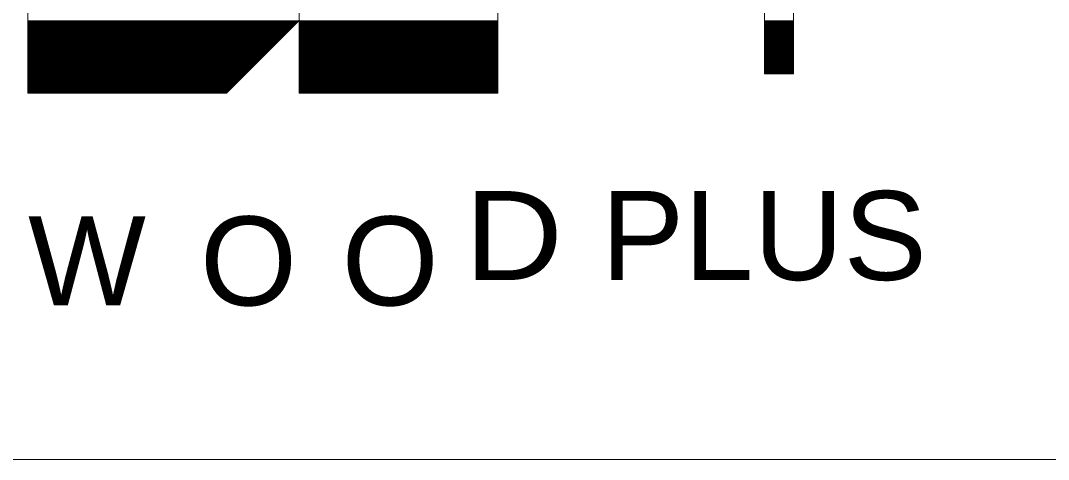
# Model space of a CAD drawing. Units: millimetres at full size; details may follow other scales. Extents: x -1985 to 2015, y -1370 to 1400.
# Drawn here: x -1603.3 to -1391.2, y -1370 to -1279.6 of the extents above; entities that cross this region are included whole.
import ezdxf
from ezdxf.enums import TextEntityAlignment as Align

# ---------------------------------------------------------------- set-up
doc = ezdxf.new("R2010")
doc.units = ezdxf.units.MM
doc.header["$LTSCALE"] = 10
doc.layers.add('1-1_0', color=7, linetype='Continuous', lineweight=20)
doc.layers.add('8-0', color=7, linetype='Continuous', lineweight=9)
doc.layers.add('9-0', color=7, linetype='Continuous')
doc.styles.add('AR ADGothicJP Medium', font='')
doc.styles.get('AR ADGothicJP Medium').set_extended_font_data('AR ADGothicJP Medium')

msp = doc.modelspace()

# ---------------------------------------------------------------- linework, layer by layer
at = {"layer": '1-1_0'}
msp.add_lwpolyline([(-1985, -1370), (2015, -1370), (2015, 1400), (-1985, 1400)], dxfattribs=at)
at = {"layer": '8-0', "lineweight": 20}
for p, q in [((-1601.81, -1294.55), (-1601.81, -1194.55)), ((-1545.81, -1294.55), (-1545.81, -1194.55)), ((-1504.81, -1294.55), (-1504.81, -1194.55)), ((-1449.81, -1245.55), (-1449.81, -1290.55)), ((-1560.81, -1294.55), (-1545.81, -1279.55)), ((-1449.81, -1290.55), (-1443.81, -1290.55)), ((-1601.81, -1294.55), (-1560.81, -1294.55)), ((-1545.81, -1294.55), (-1504.81, -1294.55))]:
    msp.add_line(p, q, dxfattribs=at)
at = {"layer": '8-0'}
for p, q in [((-1601.81, -1279.65), (-1545.91, -1279.65)), ((-1601.81, -1279.75), (-1546.01, -1279.75)), ((-1601.81, -1279.85), (-1546.11, -1279.85)), ((-1601.81, -1279.95), (-1546.21, -1279.95)), ((-1601.81, -1280.05), (-1546.31, -1280.05)), ((-1601.81, -1280.15), (-1546.41, -1280.15)), ((-1601.81, -1280.25), (-1546.51, -1280.25)), ((-1601.81, -1280.35), (-1546.61, -1280.35)), ((-1601.81, -1280.45), (-1546.71, -1280.45)), ((-1601.81, -1280.55), (-1546.81, -1280.55)), ((-1601.81, -1280.65), (-1546.91, -1280.65)), ((-1601.81, -1280.75), (-1547.01, -1280.75)), ((-1601.81, -1280.85), (-1547.11, -1280.85)), ((-1545.81, -1279.65), (-1504.81, -1279.65)), ((-1545.81, -1279.75), (-1504.81, -1279.75)), ((-1545.81, -1279.85), (-1504.81, -1279.85)), ((-1545.81, -1279.95), (-1504.81, -1279.95)), ((-1545.81, -1280.05), (-1504.81, -1280.05)), ((-1545.81, -1280.15), (-1504.81, -1280.15)), ((-1545.81, -1280.25), (-1504.81, -1280.25)), ((-1545.81, -1280.35), (-1504.81, -1280.35)), ((-1545.81, -1280.45), (-1504.81, -1280.45)), ((-1545.81, -1280.55), (-1504.81, -1280.55)), ((-1545.81, -1280.65), (-1504.81, -1280.65)), ((-1545.81, -1280.75), (-1504.81, -1280.75)), ((-1545.81, -1280.85), (-1504.81, -1280.85)), ((-1449.81, -1279.65), (-1443.81, -1279.65)), ((-1449.81, -1279.75), (-1443.81, -1279.75)), ((-1449.81, -1279.85), (-1443.81, -1279.85)), ((-1449.81, -1279.95), (-1443.81, -1279.95)), ((-1449.81, -1280.05), (-1443.81, -1280.05)), ((-1449.81, -1280.15), (-1443.81, -1280.15)), ((-1449.81, -1280.25), (-1443.81, -1280.25)), ((-1449.81, -1280.35), (-1443.81, -1280.35)), ((-1449.81, -1280.45), (-1443.81, -1280.45)), ((-1449.81, -1280.55), (-1443.81, -1280.55)), ((-1449.81, -1280.65), (-1443.81, -1280.65)), ((-1449.81, -1280.75), (-1443.81, -1280.75)), ((-1449.81, -1280.85), (-1443.81, -1280.85)), ((-1601.81, -1280.95), (-1547.21, -1280.95)), ((-1601.81, -1281.05), (-1547.31, -1281.05)), ((-1601.81, -1281.15), (-1547.41, -1281.15)), ((-1601.81, -1281.25), (-1547.51, -1281.25)), ((-1601.81, -1281.35), (-1547.61, -1281.35)), ((-1601.81, -1281.45), (-1547.71, -1281.45)), ((-1601.81, -1281.55), (-1547.81, -1281.55)), ((-1601.81, -1281.65), (-1547.91, -1281.65)), ((-1601.81, -1281.75), (-1548.01, -1281.75)), ((-1601.81, -1281.85), (-1548.11, -1281.85)), ((-1601.81, -1281.95), (-1548.21, -1281.95)), ((-1601.81, -1282.05), (-1548.31, -1282.05)), ((-1601.81, -1282.15), (-1548.41, -1282.15)), ((-1601.81, -1282.25), (-1548.51, -1282.25)), ((-1601.81, -1282.35), (-1548.61, -1282.35)), ((-1601.81, -1282.45), (-1548.71, -1282.45)), ((-1601.81, -1282.55), (-1548.81, -1282.55)), ((-1601.81, -1282.65), (-1548.91, -1282.65)), ((-1601.81, -1282.75), (-1549.01, -1282.75)), ((-1601.81, -1282.85), (-1549.11, -1282.85)), ((-1601.81, -1282.95), (-1549.21, -1282.95)), ((-1545.81, -1280.95), (-1504.81, -1280.95)), ((-1545.81, -1281.05), (-1504.81, -1281.05)), ((-1545.81, -1281.15), (-1504.81, -1281.15)), ((-1545.81, -1281.25), (-1504.81, -1281.25)), ((-1545.81, -1281.35), (-1504.81, -1281.35)), ((-1545.81, -1281.45), (-1504.81, -1281.45)), ((-1545.81, -1281.55), (-1504.81, -1281.55)), ((-1545.81, -1281.65), (-1504.81, -1281.65)), ((-1545.81, -1281.75), (-1504.81, -1281.75)), ((-1545.81, -1281.85), (-1504.81, -1281.85)), ((-1545.81, -1281.95), (-1504.81, -1281.95)), ((-1545.81, -1282.05), (-1504.81, -1282.05)), ((-1545.81, -1282.15), (-1504.81, -1282.15)), ((-1545.81, -1282.25), (-1504.81, -1282.25)), ((-1545.81, -1282.35), (-1504.81, -1282.35)), ((-1545.81, -1282.45), (-1504.81, -1282.45)), ((-1545.81, -1282.55), (-1504.81, -1282.55)), ((-1545.81, -1282.65), (-1504.81, -1282.65)), ((-1545.81, -1282.75), (-1504.81, -1282.75)), ((-1545.81, -1282.85), (-1504.81, -1282.85)), ((-1545.81, -1282.95), (-1504.81, -1282.95)), ((-1449.81, -1280.95), (-1443.81, -1280.95)), ((-1449.81, -1281.05), (-1443.81, -1281.05)), ((-1449.81, -1281.15), (-1443.81, -1281.15)), ((-1449.81, -1281.25), (-1443.81, -1281.25)), ((-1449.81, -1281.35), (-1443.81, -1281.35)), ((-1449.81, -1281.45), (-1443.81, -1281.45)), ((-1449.81, -1281.55), (-1443.81, -1281.55)), ((-1449.81, -1281.65), (-1443.81, -1281.65)), ((-1449.81, -1281.75), (-1443.81, -1281.75)), ((-1449.81, -1281.85), (-1443.81, -1281.85)), ((-1449.81, -1281.95), (-1443.81, -1281.95)), ((-1449.81, -1282.05), (-1443.81, -1282.05)), ((-1449.81, -1282.15), (-1443.81, -1282.15)), ((-1449.81, -1282.25), (-1443.81, -1282.25)), ((-1449.81, -1282.35), (-1443.81, -1282.35)), ((-1449.81, -1282.45), (-1443.81, -1282.45)), ((-1449.81, -1282.55), (-1443.81, -1282.55)), ((-1449.81, -1282.65), (-1443.81, -1282.65)), ((-1449.81, -1282.75), (-1443.81, -1282.75)), ((-1449.81, -1282.85), (-1443.81, -1282.85)), ((-1449.81, -1282.95), (-1443.81, -1282.95)), ((-1601.81, -1283.05), (-1549.31, -1283.05)), ((-1601.81, -1283.15), (-1549.41, -1283.15)), ((-1601.81, -1283.25), (-1549.51, -1283.25)), ((-1601.81, -1283.35), (-1549.61, -1283.35)), ((-1601.81, -1283.45), (-1549.71, -1283.45)), ((-1601.81, -1283.55), (-1549.81, -1283.55)), ((-1601.81, -1283.65), (-1549.91, -1283.65)), ((-1601.81, -1283.75), (-1550.01, -1283.75)), ((-1601.81, -1283.85), (-1550.11, -1283.85)), ((-1601.81, -1283.95), (-1550.21, -1283.95)), ((-1601.81, -1284.05), (-1550.31, -1284.05)), ((-1601.81, -1284.15), (-1550.41, -1284.15)), ((-1601.81, -1284.25), (-1550.51, -1284.25)), ((-1601.81, -1284.35), (-1550.61, -1284.35)), ((-1601.81, -1284.45), (-1550.71, -1284.45)), ((-1601.81, -1284.55), (-1550.81, -1284.55)), ((-1601.81, -1284.65), (-1550.91, -1284.65)), ((-1601.81, -1284.75), (-1551.01, -1284.75)), ((-1601.81, -1284.85), (-1551.11, -1284.85)), ((-1601.81, -1284.95), (-1551.21, -1284.95)), ((-1601.81, -1285.05), (-1551.31, -1285.05)), ((-1545.81, -1283.05), (-1504.81, -1283.05)), ((-1545.81, -1283.15), (-1504.81, -1283.15)), ((-1545.81, -1283.25), (-1504.81, -1283.25)), ((-1545.81, -1283.35), (-1504.81, -1283.35)), ((-1545.81, -1283.45), (-1504.81, -1283.45)), ((-1545.81, -1283.55), (-1504.81, -1283.55)), ((-1545.81, -1283.65), (-1504.81, -1283.65)), ((-1545.81, -1283.75), (-1504.81, -1283.75)), ((-1545.81, -1283.85), (-1504.81, -1283.85)), ((-1545.81, -1283.95), (-1504.81, -1283.95)), ((-1545.81, -1284.05), (-1504.81, -1284.05)), ((-1545.81, -1284.15), (-1504.81, -1284.15)), ((-1545.81, -1284.25), (-1504.81, -1284.25)), ((-1545.81, -1284.35), (-1504.81, -1284.35)), ((-1545.81, -1284.45), (-1504.81, -1284.45)), ((-1545.81, -1284.55), (-1504.81, -1284.55)), ((-1545.81, -1284.65), (-1504.81, -1284.65)), ((-1545.81, -1284.75), (-1504.81, -1284.75)), ((-1545.81, -1284.85), (-1504.81, -1284.85)), ((-1545.81, -1284.95), (-1504.81, -1284.95)), ((-1545.81, -1285.05), (-1504.81, -1285.05)), ((-1449.81, -1283.05), (-1443.81, -1283.05)), ((-1449.81, -1283.15), (-1443.81, -1283.15)), ((-1449.81, -1283.25), (-1443.81, -1283.25)), ((-1449.81, -1283.35), (-1443.81, -1283.35)), ((-1449.81, -1283.45), (-1443.81, -1283.45)), ((-1449.81, -1283.55), (-1443.81, -1283.55)), ((-1449.81, -1283.65), (-1443.81, -1283.65)), ((-1449.81, -1283.75), (-1443.81, -1283.75)), ((-1449.81, -1283.85), (-1443.81, -1283.85)), ((-1449.81, -1283.95), (-1443.81, -1283.95)), ((-1449.81, -1284.05), (-1443.81, -1284.05)), ((-1449.81, -1284.15), (-1443.81, -1284.15)), ((-1449.81, -1284.25), (-1443.81, -1284.25)), ((-1449.81, -1284.35), (-1443.81, -1284.35)), ((-1449.81, -1284.45), (-1443.81, -1284.45)), ((-1449.81, -1284.55), (-1443.81, -1284.55)), ((-1449.81, -1284.65), (-1443.81, -1284.65)), ((-1449.81, -1284.75), (-1443.81, -1284.75)), ((-1449.81, -1284.85), (-1443.81, -1284.85)), ((-1449.81, -1284.95), (-1443.81, -1284.95)), ((-1449.81, -1285.05), (-1443.81, -1285.05)), ((-1601.81, -1285.15), (-1551.41, -1285.15)), ((-1601.81, -1285.25), (-1551.51, -1285.25)), ((-1601.81, -1285.35), (-1551.61, -1285.35)), ((-1601.81, -1285.45), (-1551.71, -1285.45)), ((-1601.81, -1285.55), (-1551.81, -1285.55)), ((-1601.81, -1285.65), (-1551.91, -1285.65)), ((-1601.81, -1285.75), (-1552.01, -1285.75)), ((-1601.81, -1285.85), (-1552.11, -1285.85)), ((-1601.81, -1285.95), (-1552.21, -1285.95)), ((-1601.81, -1286.05), (-1552.31, -1286.05)), ((-1601.81, -1286.15), (-1552.41, -1286.15)), ((-1601.81, -1286.25), (-1552.51, -1286.25)), ((-1601.81, -1286.35), (-1552.61, -1286.35)), ((-1601.81, -1286.45), (-1552.71, -1286.45)), ((-1601.81, -1286.55), (-1552.81, -1286.55)), ((-1601.81, -1286.65), (-1552.91, -1286.65)), ((-1601.81, -1286.75), (-1553.01, -1286.75)), ((-1601.81, -1286.85), (-1553.11, -1286.85)), ((-1601.81, -1286.95), (-1553.21, -1286.95)), ((-1601.81, -1287.05), (-1553.31, -1287.05)), ((-1601.81, -1287.15), (-1553.41, -1287.15)), ((-1601.81, -1287.25), (-1553.51, -1287.25)), ((-1545.81, -1285.15), (-1504.81, -1285.15)), ((-1545.81, -1285.25), (-1504.81, -1285.25)), ((-1545.81, -1285.35), (-1504.81, -1285.35)), ((-1545.81, -1285.45), (-1504.81, -1285.45)), ((-1545.81, -1285.55), (-1504.81, -1285.55)), ((-1545.81, -1285.65), (-1504.81, -1285.65)), ((-1545.81, -1285.75), (-1504.81, -1285.75)), ((-1545.81, -1285.85), (-1504.81, -1285.85)), ((-1545.81, -1285.95), (-1504.81, -1285.95)), ((-1545.81, -1286.05), (-1504.81, -1286.05)), ((-1545.81, -1286.15), (-1504.81, -1286.15)), ((-1545.81, -1286.25), (-1504.81, -1286.25)), ((-1545.81, -1286.35), (-1504.81, -1286.35)), ((-1545.81, -1286.45), (-1504.81, -1286.45)), ((-1545.81, -1286.55), (-1504.81, -1286.55)), ((-1545.81, -1286.65), (-1504.81, -1286.65)), ((-1545.81, -1286.75), (-1504.81, -1286.75)), ((-1545.81, -1286.85), (-1504.81, -1286.85)), ((-1545.81, -1286.95), (-1504.81, -1286.95)), ((-1545.81, -1287.05), (-1504.81, -1287.05)), ((-1545.81, -1287.15), (-1504.81, -1287.15)), ((-1545.81, -1287.25), (-1504.81, -1287.25)), ((-1449.81, -1285.15), (-1443.81, -1285.15)), ((-1449.81, -1285.25), (-1443.81, -1285.25)), ((-1449.81, -1285.35), (-1443.81, -1285.35)), ((-1449.81, -1285.45), (-1443.81, -1285.45)), ((-1449.81, -1285.55), (-1443.81, -1285.55)), ((-1449.81, -1285.65), (-1443.81, -1285.65)), ((-1449.81, -1285.75), (-1443.81, -1285.75)), ((-1449.81, -1285.85), (-1443.81, -1285.85)), ((-1449.81, -1285.95), (-1443.81, -1285.95)), ((-1449.81, -1286.05), (-1443.81, -1286.05)), ((-1449.81, -1286.15), (-1443.81, -1286.15)), ((-1449.81, -1286.25), (-1443.81, -1286.25)), ((-1449.81, -1286.35), (-1443.81, -1286.35)), ((-1449.81, -1286.45), (-1443.81, -1286.45)), ((-1449.81, -1286.55), (-1443.81, -1286.55)), ((-1449.81, -1286.65), (-1443.81, -1286.65)), ((-1449.81, -1286.75), (-1443.81, -1286.75)), ((-1449.81, -1286.85), (-1443.81, -1286.85)), ((-1449.81, -1286.95), (-1443.81, -1286.95)), ((-1449.81, -1287.05), (-1443.81, -1287.05)), ((-1449.81, -1287.15), (-1443.81, -1287.15)), ((-1449.81, -1287.25), (-1443.81, -1287.25)), ((-1601.81, -1287.35), (-1553.61, -1287.35)), ((-1601.81, -1287.45), (-1553.71, -1287.45)), ((-1601.81, -1287.55), (-1553.81, -1287.55)), ((-1601.81, -1287.65), (-1553.91, -1287.65)), ((-1601.81, -1287.75), (-1554.01, -1287.75)), ((-1601.81, -1287.85), (-1554.11, -1287.85)), ((-1601.81, -1287.95), (-1554.21, -1287.95)), ((-1601.81, -1288.05), (-1554.31, -1288.05)), ((-1601.81, -1288.15), (-1554.41, -1288.15)), ((-1601.81, -1288.25), (-1554.51, -1288.25)), ((-1601.81, -1288.35), (-1554.61, -1288.35)), ((-1601.81, -1288.45), (-1554.71, -1288.45)), ((-1601.81, -1288.55), (-1554.81, -1288.55)), ((-1601.81, -1288.65), (-1554.91, -1288.65)), ((-1601.81, -1288.75), (-1555.01, -1288.75)), ((-1601.81, -1288.85), (-1555.11, -1288.85)), ((-1601.81, -1288.95), (-1555.21, -1288.95)), ((-1601.81, -1289.05), (-1555.31, -1289.05)), ((-1601.81, -1289.15), (-1555.41, -1289.15)), ((-1601.81, -1289.25), (-1555.51, -1289.25)), ((-1601.81, -1289.35), (-1555.61, -1289.35)), ((-1545.81, -1287.35), (-1504.81, -1287.35)), ((-1545.81, -1287.45), (-1504.81, -1287.45)), ((-1545.81, -1287.55), (-1504.81, -1287.55)), ((-1545.81, -1287.65), (-1504.81, -1287.65)), ((-1545.81, -1287.75), (-1504.81, -1287.75)), ((-1545.81, -1287.85), (-1504.81, -1287.85)), ((-1545.81, -1287.95), (-1504.81, -1287.95)), ((-1545.81, -1288.05), (-1504.81, -1288.05)), ((-1545.81, -1288.15), (-1504.81, -1288.15)), ((-1545.81, -1288.25), (-1504.81, -1288.25)), ((-1545.81, -1288.35), (-1504.81, -1288.35)), ((-1545.81, -1288.45), (-1504.81, -1288.45)), ((-1545.81, -1288.55), (-1504.81, -1288.55)), ((-1545.81, -1288.65), (-1504.81, -1288.65)), ((-1545.81, -1288.75), (-1504.81, -1288.75)), ((-1545.81, -1288.85), (-1504.81, -1288.85)), ((-1545.81, -1288.95), (-1504.81, -1288.95)), ((-1545.81, -1289.05), (-1504.81, -1289.05)), ((-1545.81, -1289.15), (-1504.81, -1289.15)), ((-1545.81, -1289.25), (-1504.81, -1289.25)), ((-1545.81, -1289.35), (-1504.81, -1289.35)), ((-1449.81, -1287.35), (-1443.81, -1287.35)), ((-1449.81, -1287.45), (-1443.81, -1287.45)), ((-1449.81, -1287.55), (-1443.81, -1287.55)), ((-1449.81, -1287.65), (-1443.81, -1287.65)), ((-1449.81, -1287.75), (-1443.81, -1287.75)), ((-1449.81, -1287.85), (-1443.81, -1287.85)), ((-1449.81, -1287.95), (-1443.81, -1287.95)), ((-1449.81, -1288.05), (-1443.81, -1288.05)), ((-1449.81, -1288.15), (-1443.81, -1288.15)), ((-1449.81, -1288.25), (-1443.81, -1288.25)), ((-1449.81, -1288.35), (-1443.81, -1288.35)), ((-1449.81, -1288.45), (-1443.81, -1288.45)), ((-1449.81, -1288.55), (-1443.81, -1288.55)), ((-1449.81, -1288.65), (-1443.81, -1288.65)), ((-1449.81, -1288.75), (-1443.81, -1288.75)), ((-1449.81, -1288.85), (-1443.81, -1288.85)), ((-1449.81, -1288.95), (-1443.81, -1288.95)), ((-1449.81, -1289.05), (-1443.81, -1289.05)), ((-1449.81, -1289.15), (-1443.81, -1289.15)), ((-1449.81, -1289.25), (-1443.81, -1289.25)), ((-1449.81, -1289.35), (-1443.81, -1289.35)), ((-1601.81, -1289.45), (-1555.71, -1289.45)), ((-1601.81, -1289.55), (-1555.81, -1289.55)), ((-1601.81, -1289.65), (-1555.91, -1289.65)), ((-1601.81, -1289.75), (-1556.01, -1289.75)), ((-1601.81, -1289.85), (-1556.11, -1289.85)), ((-1601.81, -1289.95), (-1556.21, -1289.95)), ((-1601.81, -1290.05), (-1556.31, -1290.05)), ((-1601.81, -1290.15), (-1556.41, -1290.15)), ((-1601.81, -1290.25), (-1556.51, -1290.25)), ((-1601.81, -1290.35), (-1556.61, -1290.35)), ((-1601.81, -1290.45), (-1556.71, -1290.45)), ((-1601.81, -1290.55), (-1556.81, -1290.55)), ((-1601.81, -1290.65), (-1556.91, -1290.65)), ((-1601.81, -1290.75), (-1557.01, -1290.75)), ((-1601.81, -1290.85), (-1557.11, -1290.85)), ((-1601.81, -1290.95), (-1557.21, -1290.95)), ((-1601.81, -1291.05), (-1557.31, -1291.05)), ((-1601.81, -1291.15), (-1557.41, -1291.15)), ((-1601.81, -1291.25), (-1557.51, -1291.25)), ((-1601.81, -1291.35), (-1557.61, -1291.35)), ((-1601.81, -1291.45), (-1557.71, -1291.45)), ((-1545.81, -1289.45), (-1504.81, -1289.45)), ((-1545.81, -1289.55), (-1504.81, -1289.55)), ((-1545.81, -1289.65), (-1504.81, -1289.65)), ((-1545.81, -1289.75), (-1504.81, -1289.75)), ((-1545.81, -1289.85), (-1504.81, -1289.85)), ((-1545.81, -1289.95), (-1504.81, -1289.95)), ((-1545.81, -1290.05), (-1504.81, -1290.05)), ((-1545.81, -1290.15), (-1504.81, -1290.15)), ((-1545.81, -1290.25), (-1504.81, -1290.25)), ((-1545.81, -1290.35), (-1504.81, -1290.35)), ((-1545.81, -1290.45), (-1504.81, -1290.45)), ((-1545.81, -1290.55), (-1504.81, -1290.55)), ((-1545.81, -1290.65), (-1504.81, -1290.65)), ((-1545.81, -1290.75), (-1504.81, -1290.75)), ((-1545.81, -1290.85), (-1504.81, -1290.85)), ((-1545.81, -1290.95), (-1504.81, -1290.95)), ((-1545.81, -1291.05), (-1504.81, -1291.05)), ((-1545.81, -1291.15), (-1504.81, -1291.15)), ((-1545.81, -1291.25), (-1504.81, -1291.25)), ((-1545.81, -1291.35), (-1504.81, -1291.35)), ((-1545.81, -1291.45), (-1504.81, -1291.45)), ((-1449.81, -1289.45), (-1443.81, -1289.45)), ((-1449.81, -1289.55), (-1443.81, -1289.55)), ((-1449.81, -1289.65), (-1443.81, -1289.65)), ((-1449.81, -1289.75), (-1443.81, -1289.75)), ((-1449.81, -1289.85), (-1443.81, -1289.85)), ((-1449.81, -1289.95), (-1443.81, -1289.95)), ((-1449.81, -1290.05), (-1443.81, -1290.05)), ((-1449.81, -1290.15), (-1443.81, -1290.15)), ((-1449.81, -1290.25), (-1443.81, -1290.25)), ((-1449.81, -1290.35), (-1443.81, -1290.35)), ((-1449.81, -1290.45), (-1443.81, -1290.45)), ((-1449.81, -1290.55), (-1443.81, -1290.55)), ((-1601.81, -1291.55), (-1557.81, -1291.55)), ((-1601.81, -1291.65), (-1557.91, -1291.65)), ((-1601.81, -1291.75), (-1558.01, -1291.75)), ((-1601.81, -1291.85), (-1558.11, -1291.85)), ((-1601.81, -1291.95), (-1558.21, -1291.95)), ((-1601.81, -1292.05), (-1558.31, -1292.05)), ((-1601.81, -1292.15), (-1558.41, -1292.15)), ((-1601.81, -1292.25), (-1558.51, -1292.25)), ((-1601.81, -1292.35), (-1558.61, -1292.35)), ((-1601.81, -1292.45), (-1558.71, -1292.45)), ((-1601.81, -1292.55), (-1558.81, -1292.55)), ((-1601.81, -1292.65), (-1558.91, -1292.65)), ((-1601.81, -1292.75), (-1559.01, -1292.75)), ((-1601.81, -1292.85), (-1559.11, -1292.85)), ((-1601.81, -1292.95), (-1559.21, -1292.95)), ((-1601.81, -1293.05), (-1559.31, -1293.05)), ((-1601.81, -1293.15), (-1559.41, -1293.15)), ((-1601.81, -1293.25), (-1559.51, -1293.25)), ((-1601.81, -1293.35), (-1559.61, -1293.35)), ((-1601.81, -1293.45), (-1559.71, -1293.45)), ((-1601.81, -1293.55), (-1559.81, -1293.55)), ((-1545.81, -1291.55), (-1504.81, -1291.55)), ((-1545.81, -1291.65), (-1504.81, -1291.65)), ((-1545.81, -1291.75), (-1504.81, -1291.75)), ((-1545.81, -1291.85), (-1504.81, -1291.85)), ((-1545.81, -1291.95), (-1504.81, -1291.95)), ((-1545.81, -1292.05), (-1504.81, -1292.05)), ((-1545.81, -1292.15), (-1504.81, -1292.15)), ((-1545.81, -1292.25), (-1504.81, -1292.25)), ((-1545.81, -1292.35), (-1504.81, -1292.35)), ((-1545.81, -1292.45), (-1504.81, -1292.45)), ((-1545.81, -1292.55), (-1504.81, -1292.55)), ((-1545.81, -1292.65), (-1504.81, -1292.65)), ((-1545.81, -1292.75), (-1504.81, -1292.75)), ((-1545.81, -1292.85), (-1504.81, -1292.85)), ((-1545.81, -1292.95), (-1504.81, -1292.95)), ((-1545.81, -1293.05), (-1504.81, -1293.05)), ((-1545.81, -1293.15), (-1504.81, -1293.15)), ((-1545.81, -1293.25), (-1504.81, -1293.25)), ((-1545.81, -1293.35), (-1504.81, -1293.35)), ((-1545.81, -1293.45), (-1504.81, -1293.45)), ((-1545.81, -1293.55), (-1504.81, -1293.55)), ((-1601.81, -1293.65), (-1559.91, -1293.65)), ((-1601.81, -1293.75), (-1560.01, -1293.75)), ((-1601.81, -1293.85), (-1560.11, -1293.85)), ((-1601.81, -1293.95), (-1560.21, -1293.95)), ((-1601.81, -1294.05), (-1560.31, -1294.05)), ((-1601.81, -1294.15), (-1560.41, -1294.15)), ((-1601.81, -1294.25), (-1560.51, -1294.25)), ((-1601.81, -1294.35), (-1560.61, -1294.35)), ((-1601.81, -1294.45), (-1560.71, -1294.45)), ((-1601.81, -1294.55), (-1560.81, -1294.55)), ((-1545.81, -1293.65), (-1504.81, -1293.65)), ((-1545.81, -1293.75), (-1504.81, -1293.75)), ((-1545.81, -1293.85), (-1504.81, -1293.85)), ((-1545.81, -1293.95), (-1504.81, -1293.95)), ((-1545.81, -1294.05), (-1504.81, -1294.05)), ((-1545.81, -1294.15), (-1504.81, -1294.15)), ((-1545.81, -1294.25), (-1504.81, -1294.25)), ((-1545.81, -1294.35), (-1504.81, -1294.35)), ((-1545.81, -1294.45), (-1504.81, -1294.45)), ((-1545.81, -1294.55), (-1504.81, -1294.55))]:
    msp.add_line(p, q, dxfattribs=at)
at = {"layer": '8-0', "lineweight": 20}
msp.add_lwpolyline([(-1449.81, -1245.55), (-1443.81, -1245.55), (-1443.81, -1290.55)], dxfattribs=at)

# ---------------------------------------------------------------- texts
at = {"layer": '9-0', "style": 'AR ADGothicJP Medium'}
for s, width, p in [('D', 1.15, (-1511.75, -1338.54)), (' PLUS', 1.05, (-1490.71, -1338.54))]:
    msp.add_text(s, height=18.33, dxfattribs=dict(at, width=width)).set_placement(p, align=Align.BOTTOM_LEFT)
at = {"layer": '9-0', "insert": (-1601.75, -1338.54), "char_height": 18.33, "attachment_point": 7, "style": 'AR ADGothicJP Medium'}
msp.add_mtext('\\T1.46;\\W1.05;WOO', dxfattribs=at)

doc.saveas('drawing.dxf')
